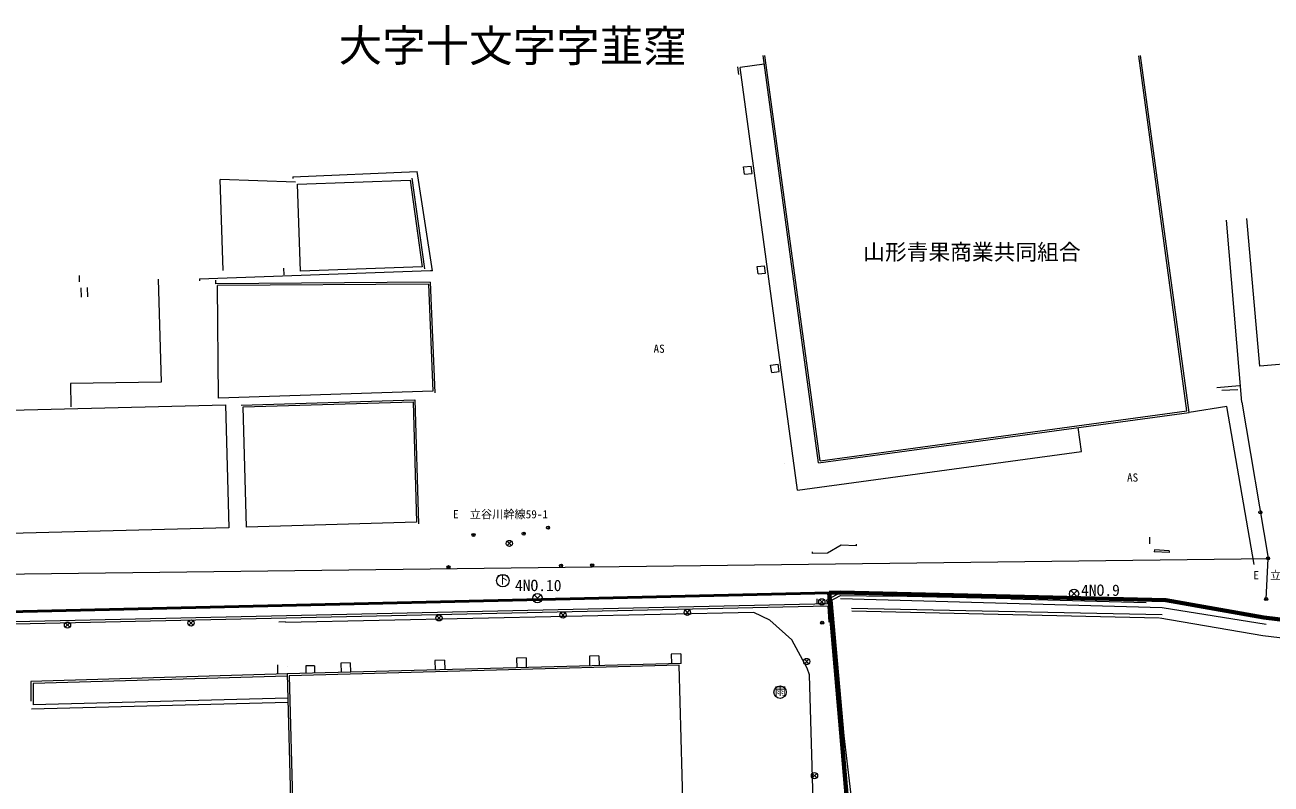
# Model space of a CAD drawing. Units: millimetres on the paper. Extents: x -41381735 to 995, y -187209857 to 638.
# Drawn here: x 513.2 to 713.8, y 515.8 to 638 of the extents above; entities that cross this region are included whole.
import ezdxf
from ezdxf.enums import TextEntityAlignment as Align

# ---------------------------------------------------------------- set-up
doc = ezdxf.new("R2010")
doc.units = ezdxf.units.MM
doc.header["$PDMODE"] = 32
doc.header["$PDSIZE"] = 0.5
for name, color, linetype, lineweight in [('_1-b_', 5, 'Continuous', 50), ('_1-d_', 1, 'Continuous', 70), ('S-BGD', 7, 'Continuous', 13), ('S-STR-STR1', 7, 'Continuous', 13)]:
    doc.layers.add(name, color=color, linetype=linetype, lineweight=lineweight)
doc.styles.add('ＭＳ ゴシック', font='')
doc.styles.add('ＭＳ Ｐゴシック', font='')
doc.styles.get('ＭＳ ゴシック').set_extended_font_data('MS Gothic')
doc.styles.get('ＭＳ Ｐゴシック').set_extended_font_data('MS PGothic')

msp = doc.modelspace()

# ---------------------------------------------------------------- linework, layer by layer
at = {"layer": '_1-b_'}
for p, q in [((642.64, 546.571), (421.623, 541.461)), ((642.64, 546.571), (421.623, 541.461)), ((656.275, 389.829), (642.64, 546.571)), ((656.275, 389.829), (642.64, 546.571))]:
    msp.add_line(p, q, dxfattribs=at)
at = {"layer": '_1-d_'}
for p, q in [((642.64, 546.571), (644.502, 546.614)), ((642.64, 546.571), (644.502, 546.614)), ((656.275, 389.829), (642.64, 546.571)), ((656.275, 389.829), (642.64, 546.571)), ((644.502, 546.614), (696.864, 545.401)), ((644.502, 546.614), (696.864, 545.401)), ((696.864, 545.401), (712.654, 542.573)), ((696.864, 545.401), (712.654, 542.573)), ((712.654, 542.573), (724.975, 541.106)), ((712.654, 542.573), (724.975, 541.106))]:
    msp.add_line(p, q, dxfattribs=at)
at = {"layer": 'S-BGD', "lineweight": 18}
for p, q in [((640.93, 567.493), (632.032, 633.074)), ((641.187, 567.831), (632.329, 633.115)), ((700.26, 575.847), (692.5, 633.034)), ((700.597, 575.59), (692.797, 633.074)), ((627.909, 631.264), (628.073, 630.064)), ((632.22, 631.684), (628.338, 631.157)), ((637.581, 563.107), (628.347, 631.158)), ((556.329, 613.575), (576.316, 614.41)), ((578.802, 598.442), (576.316, 614.41)), ((628.894, 615.156), (630.087, 615.29)), ((629.056, 613.966), (628.894, 615.156)), ((629.056, 613.966), (630.249, 614.101)), ((630.249, 614.101), (630.087, 615.29)), ((556.747, 612.679), (544.624, 613.137)), ((545.126, 598.495), (544.624, 613.137)), ((556.329, 613.575), (556.341, 613.276)), ((557.057, 612.389), (575.207, 613.012)), ((557.538, 598.375), (557.057, 612.389)), ((575.207, 613.012), (577.161, 599.048)), ((575.467, 613.321), (577.505, 598.76)), ((709.103, 577.274), (706.629, 606.577)), ((712.017, 583.042), (709.895, 606.868)), ((541.305, 597.108), (578.495, 598.465)), ((554.83, 598.838), (554.867, 597.798)), ((577.161, 599.048), (557.538, 598.375)), ((578.802, 598.442), (578.506, 598.396)), ((631.082, 599.1), (632.275, 599.234)), ((631.244, 597.91), (631.082, 599.1)), ((631.244, 597.91), (632.437, 598.045)), ((632.437, 598.045), (632.275, 599.234)), ((521.893, 597.673), (521.93, 596.633)), ((534.62, 597.082), (535.118, 580.473)), ((541.305, 597.108), (541.316, 596.808)), ((543.909, 596.343), (543.905, 596.898)), ((578.424, 596.596), (543.909, 596.343)), ((578.136, 596.294), (544.211, 596.045)), ((544.35, 577.913), (544.211, 596.045)), ((578.136, 596.294), (578.854, 579.056)), ((578.424, 596.596), (579.166, 578.766)), ((522.275, 594.179), (522.218, 595.677)), ((523.313, 594.239), (523.256, 595.737)), ((744.441, 585.931), (712.017, 583.042)), ((633.243, 583.242), (634.436, 583.376)), ((633.406, 582.053), (633.243, 583.242)), ((633.406, 582.053), (634.598, 582.187)), ((634.598, 582.187), (634.436, 583.376)), ((535.118, 580.473), (520.524, 580.275)), ((520.524, 580.275), (520.575, 576.52)), ((705.073, 579.633), (708.736, 579.954)), ((578.854, 579.056), (544.35, 577.913)), ((705.887, 579.173), (708.456, 579.331)), ((485.549, 575.335), (545.486, 576.849)), ((545.486, 576.849), (545.986, 557.026)), ((547.987, 576.804), (575.977, 577.62)), ((548.296, 576.513), (575.686, 577.312)), ((548.861, 557.141), (548.296, 576.513)), ((575.686, 577.312), (576.251, 557.939)), ((575.977, 577.62), (576.559, 557.648)), ((641.187, 567.831), (700.26, 575.847)), ((706.708, 576.569), (700.597, 575.59)), ((711.075, 551.108), (706.708, 576.569)), ((709.103, 577.274), (713.319, 552.135)), ((640.93, 567.493), (700.597, 575.59)), ((683.26, 569.305), (682.736, 573.166)), ((637.581, 563.107), (683.26, 569.305)), ((635.4, 567.416), (635.397, 567.444)), ((576.251, 557.939), (548.861, 557.141)), ((545.986, 557.026), (486.05, 555.512)), ((590.818, 554.863), (591.525, 554.156)), ((591.525, 554.863), (590.818, 554.156)), ((644.607, 554.239), (642.417, 552.926)), ((647.015, 554.123), (644.607, 554.239)), ((647.029, 554.422), (647.015, 554.123)), ((694.238, 555.514), (694.214, 554.474)), ((479.984, 549.229), (713.318, 552.111)), ((639.925, 553.182), (639.93, 552.882)), ((642.417, 552.926), (639.93, 552.882)), ((695.027, 553.481), (695.009, 553.181)), ((697.393, 553.034), (695.009, 553.181)), ((697.412, 553.333), (695.027, 553.481)), ((697.412, 553.333), (697.393, 553.034)), ((713.319, 552.135), (713.181, 552.112)), ((595.166, 546.221), (596.227, 545.16)), ((596.227, 546.221), (595.166, 545.16)), ((642.225, 545.366), (644.388, 546.538)), ((642.684, 545.159), (644.486, 546.136)), ((644.388, 546.538), (652.87, 546.399)), ((644.486, 546.136), (652.864, 545.999)), ((671.896, 545.996), (652.697, 546.403)), ((671.887, 545.596), (652.864, 545.999)), ((671.896, 545.996), (693.72, 545.402)), ((681.551, 546.953), (682.612, 545.893)), ((682.612, 546.953), (681.551, 545.893)), ((513.996, 541.999), (642.755, 544.85)), ((514.003, 541.599), (642.482, 544.443)), ((619.47, 543.755), (620.177, 543.048)), ((620.177, 543.755), (619.47, 543.048)), ((640.676, 545.576), (640.694, 544.804)), ((641.127, 545.463), (641.834, 544.756)), ((641.834, 545.463), (641.127, 544.756)), ((642.225, 545.366), (642.347, 544.841)), ((642.655, 541.845), (642.482, 544.443)), ((642.684, 545.159), (642.755, 544.85)), ((642.954, 541.865), (642.755, 544.85)), ((643.068, 545.368), (645.006, 523.536)), ((644.495, 545.664), (696.271, 544.19)), ((646.251, 544.083), (696.272, 543.061)), ((671.887, 545.596), (693.711, 545.002)), ((693.72, 545.402), (696.903, 545.347)), ((696.271, 544.19), (713.028, 541.538)), ((696.903, 545.347), (706.412, 543.627)), ((477.131, 541.423), (513.996, 541.999)), ((519.686, 541.731), (520.393, 541.024)), ((520.393, 541.731), (519.686, 541.024)), ((539.57, 542.043), (540.277, 541.336)), ((540.277, 542.043), (539.57, 541.336)), ((554.055, 541.907), (555.157, 541.917)), ((630.555, 543.414), (555.158, 541.774)), ((579.485, 542.879), (580.193, 542.172)), ((580.193, 542.879), (579.485, 542.172)), ((599.467, 543.327), (600.174, 542.62)), ((600.174, 543.327), (599.467, 542.62)), ((633.089, 542.17), (630.555, 543.414)), ((636.648, 539.014), (633.089, 542.17)), ((642.954, 541.865), (642.655, 541.845)), ((695.778, 542.465), (646.291, 543.63)), ((712.501, 539.623), (695.874, 542.456)), ((715.808, 542.17), (706.412, 543.627)), ((477.153, 541.023), (514.003, 541.599)), ((639.133, 534.439), (636.648, 539.014)), ((727.011, 537.875), (712.501, 539.623)), ((580.725, 535.722), (579.196, 535.681)), ((579.196, 535.681), (579.236, 534.142)), ((580.725, 535.722), (580.766, 534.182)), ((593.86, 536.08), (592.33, 536.04)), ((592.33, 536.04), (592.371, 534.491)), ((593.86, 536.08), (593.901, 534.532)), ((605.585, 536.413), (604.055, 536.372)), ((604.055, 536.372), (604.097, 534.804)), ((605.585, 536.413), (605.627, 534.844)), ((618.756, 536.721), (617.226, 536.681)), ((617.226, 536.681), (617.267, 535.154)), ((618.756, 536.721), (618.796, 535.195)), ((638.701, 535.85), (639.408, 535.143)), ((639.408, 535.85), (638.701, 535.143)), ((553.835, 534.94), (553.864, 533.489)), ((555.387, 534.696), (555.383, 534.696)), ((618.815, 535.196), (555.415, 533.507)), ((618.523, 534.888), (555.723, 533.215)), ((559.788, 534.813), (558.39, 534.776)), ((558.39, 534.776), (558.422, 533.587)), ((559.788, 534.813), (559.819, 533.625)), ((565.571, 535.274), (564.042, 535.233)), ((564.042, 535.233), (564.081, 533.738)), ((565.571, 535.274), (565.611, 533.779)), ((619.291, 506.061), (618.523, 534.888)), ((639.52, 533.327), (639.133, 534.439)), ((555.415, 533.507), (514.128, 532.304)), ((514.128, 532.304), (514.149, 529.128)), ((555.426, 533.128), (514.51, 531.935)), ((514.51, 531.935), (514.533, 528.532)), ((555.415, 533.507), (556.032, 510.325)), ((555.723, 533.215), (556.324, 510.633)), ((641.434, 467.361), (639.52, 533.327)), ((555.537, 528.917), (514.242, 527.824)), ((555.519, 529.617), (514.533, 528.532)), ((645.006, 523.536), (649.283, 487.56)), ((639.95, 517.453), (640.657, 516.746)), ((640.657, 517.453), (639.95, 516.746))]:
    msp.add_line(p, q, dxfattribs=at)
for centre, radius in [((591.171, 554.509), 0.5), ((590.128, 548.52), 1), ((595.696, 545.691), 0.75), ((682.081, 546.423), 0.75), ((619.824, 543.402), 0.5), ((641.481, 545.11), 0.5), ((520.04, 541.377), 0.5), ((539.924, 541.689), 0.5), ((579.839, 542.525), 0.5), ((599.82, 542.974), 0.5), ((639.055, 535.497), 0.5), ((634.757, 530.565), 1), ((640.303, 517.1), 0.5)]:
    msp.add_circle(centre, radius, dxfattribs=at)
at = {"layer": 'S-BGD'}
msp.add_point((641.542, 541.749), dxfattribs=at)
at = {"layer": 'S-STR-STR1', "lineweight": 18}
msp.add_line((713.009, 545.552), (713.318, 552.111), dxfattribs=at)
at = {"layer": 'S-STR-STR1'}
for p in [(712.08, 559.511), (585.41, 555.879), (593.492, 556.09), (597.4, 557.047), (713.318, 552.111), (581.383, 550.686), (599.499, 550.946), (604.501, 550.994), (713.009, 545.552)]:
    msp.add_point(p, dxfattribs=at)

# ---------------------------------------------------------------- texts
at = {"layer": 'S-BGD'}
for s, height, style, p in [('山形青果商業共同組合', 2.566, 'ＭＳ ゴシック', (648.143, 599.398)), ('AS', 1.32, 'ＭＳ ゴシック', (614.386, 584.818)), ('AS', 1.32, 'ＭＳ ゴシック', (690.613, 564.07)), ('E\u3000立谷川幹線59-1', 1.32, 'ＭＳ ゴシック', (582.106, 558.162)), ('E\u3000立谷川幹線59-2', 1.32, 'ＭＳ ゴシック', (710.945, 548.334)), ('下', 1.32, 'ＭＳ ゴシック', (589.208, 547.633)), ('4NO.10', 1.833, 'ＭＳ ゴシック', (592.085, 546.284)), ('4NO.9', 1.833, 'ＭＳ ゴシック', (683.223, 545.515)), ('雨', 1.32, 'ＭＳ Ｐゴシック', (633.886, 529.665))]:
    msp.add_text(s, height=height, dxfattribs=dict(at, style=style)).set_placement(p, align=Align.BOTTOM_LEFT)
at = {"layer": 'S-STR-STR1', "style": 'ＭＳ ゴシック'}
msp.add_text('大字十文字字韮窪', height=5.132, rotation=359.88, dxfattribs=at).set_placement((563.7, 630.611), align=Align.BOTTOM_LEFT)

doc.saveas('drawing.dxf')
